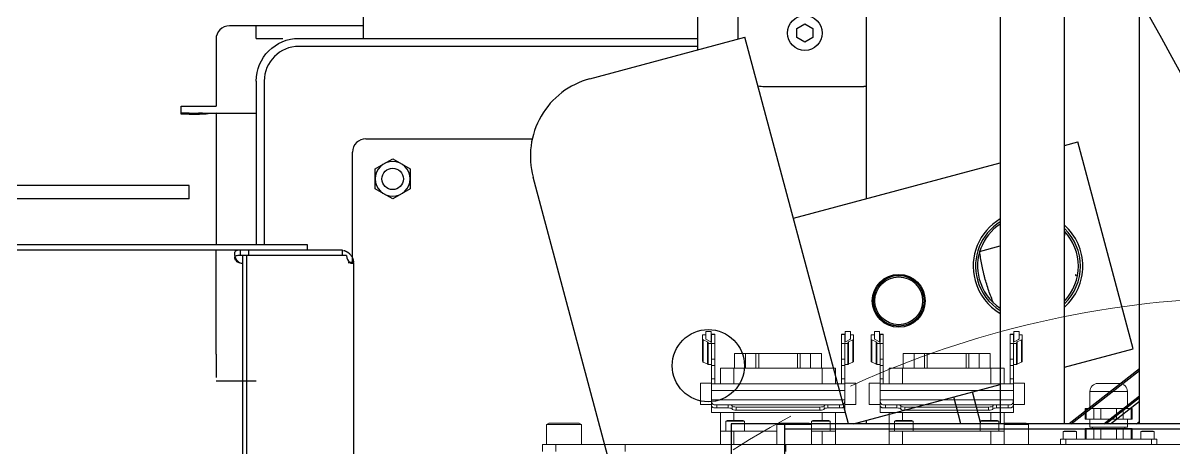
# Model space of a CAD drawing. Header units: millimetres. Extents: x 10462777 to 22643323, y 453826 to 1389191.
# Drawn here: x 11281645.8 to 11282075.8, y 584586.4 to 584745.2 of the extents above; entities that cross this region are included whole.
import ezdxf

# ---------------------------------------------------------------- set-up
doc = ezdxf.new("R2010")
doc.units = ezdxf.units.MM
doc.header["$LTSCALE"] = 200
doc.header["$MEASUREMENT"] = 0
for name, pattern in [('CENTER', [2, 1.25, -0.25, 0.25, -0.25]), ('CENTER2', [1.125, 0.75, -0.125, 0.125, -0.125]), ('PHANTOM', [2.5, 1.25, -0.25, 0.25, -0.25, 0.25, -0.25])]:
    doc.linetypes.add(name, pattern=pattern)
doc.layers.get('0').update_dxf_attribs({"linetype": 'CONTINUOUS'})
for name, color, linetype in [('1', 1, 'CENTER'), ('2', 2, 'CONTINUOUS'), ('205', 4, 'CONTINUOUS'), ('DV1_DEFAULT', 7, 'CONTINUOUS')]:
    doc.layers.add(name, color=color, linetype=linetype)
doc.layers.add('203', color=7, linetype='CONTINUOUS', true_color=0xffffff)
doc.layers.add('LAYOUT', color=8, linetype='CONTINUOUS', lineweight=25)

# ---------------------------------------------------------------- blocks, each defined once
blk = doc.blocks.new('r710ic')
at = {"layer": 'DV1_DEFAULT', "color": 7, "linetype": 'Continuous', "lineweight": 0}
for p, q in [((271728.77, 104055.46), (271728.77, 104409.8)), ((271723.97, 104193.13), (271723.77, 104192.78)), ((271723.77, 104188.47), (271723.77, 104192.78)), ((271723.97, 104193.13), (271723.97, 104188.13)), ((271726.77, 104193.13), (271723.97, 104193.13)), ((271723.97, 104193.13), (271723.97, 104188.13)), ((271726.77, 104192.13), (271726.77, 104194.13)), ((271726.77, 104194.13), (271728.77, 104194.13)), ((271726.77, 104192.13), (271726.77, 104160.13)), ((271728.77, 104192.13), (271726.77, 104192.13)), ((271723.77, 104188.47), (271723.97, 104188.13)), ((271723.97, 104188.13), (271726.77, 104188.13)), ((271715.27, 104184.9), (271715.27, 104184.5)), ((271719.27, 104184.9), (271715.27, 104184.9)), ((271719.27, 104184.5), (271715.27, 104184.5)), ((271715.27, 104184.5), (271715.27, 104181.61)), ((271719.27, 104184.5), (271719.27, 104184.9)), ((271719.27, 104184.5), (271719.27, 104181.61)), ((271722.77, 104184.9), (271722.77, 104184.5)), ((271726.77, 104184.9), (271722.77, 104184.9)), ((271722.77, 104184.5), (271722.77, 104181.61)), ((271726.77, 104184.5), (271722.77, 104184.5)), ((271705.97, 104172.13), (271705.97, 104180.13)), ((271708.97, 104169.13), (271708.97, 104183.13)), ((271715.27, 104183.13), (271708.97, 104183.13)), ((271715.27, 104179.02), (271715.27, 104181.61)), ((271715.27, 104181.61), (271719.27, 104181.61)), ((271722.27, 104183.13), (271719.27, 104183.13)), ((271719.27, 104181.61), (271719.27, 104179.02)), ((271722.27, 104169.13), (271722.27, 104183.13)), ((271722.77, 104182.13), (271722.27, 104182.13)), ((271722.77, 104179.02), (271722.77, 104181.61)), ((271722.77, 104181.61), (271726.77, 104181.61)), ((271715.27, 104179.02), (271715.27, 104173.24)), ((271719.27, 104179.02), (271715.27, 104179.02)), ((271719.27, 104179.02), (271719.27, 104173.24)), ((271722.77, 104179.02), (271722.77, 104173.24)), ((271726.77, 104179.02), (271722.77, 104179.02)), ((271715.27, 104173.24), (271719.27, 104173.24)), ((271715.27, 104170.64), (271715.27, 104173.24)), ((271715.27, 104170.64), (271715.27, 104167.76)), ((271719.27, 104170.64), (271715.27, 104170.64)), ((271719.27, 104173.24), (271719.27, 104170.64)), ((271719.27, 104170.64), (271719.27, 104167.76)), ((271722.77, 104173.24), (271726.77, 104173.24)), ((271722.77, 104170.64), (271722.77, 104173.24)), ((271722.77, 104170.64), (271722.77, 104167.76)), ((271726.77, 104170.64), (271722.77, 104170.64)), ((271708.97, 104169.13), (271715.27, 104169.13)), ((271715.27, 104167.76), (271719.27, 104167.76)), ((271715.27, 104167.76), (271715.27, 104167.35)), ((271715.27, 104167.35), (271719.27, 104167.35)), ((271719.27, 104169.13), (271722.27, 104169.13)), ((271719.27, 104167.76), (271719.27, 104167.35)), ((271722.27, 104170.13), (271722.77, 104170.13)), ((271722.77, 104167.76), (271726.77, 104167.76)), ((271722.77, 104167.76), (271722.77, 104167.35)), ((271722.77, 104167.35), (271726.77, 104167.35)), ((271723.97, 104164.13), (271723.77, 104163.78)), ((271723.77, 104159.47), (271723.77, 104163.78)), ((271723.97, 104164.13), (271723.97, 104159.13)), ((271723.97, 104164.13), (271723.97, 104159.13)), ((271726.77, 104164.13), (271723.97, 104164.13)), ((271723.77, 104159.47), (271723.97, 104159.13)), ((271723.97, 104159.13), (271726.77, 104159.13)), ((271726.77, 104158.13), (271726.77, 104160.13)), ((271726.77, 104160.13), (271728.77, 104160.13)), ((271728.77, 104158.13), (271726.77, 104158.13)), ((271721.27, 104146.13), (271720.77, 104145.26)), ((271720.77, 104137.13), (271720.77, 104145.26)), ((271721.27, 104146.13), (271721.27, 104137.13)), ((271728.77, 104146.13), (271721.27, 104146.13)), ((271686.54, 104142.66), (271686.54, 104140.69)), ((271688.53, 104142.66), (271686.54, 104142.66)), ((271686.54, 104140.69), (271690.42, 104140.69)), ((271687.73, 104140.53), (271687.59, 104140.53)), ((271687.59, 104140.53), (271687.59, 104139.33)), ((271687.73, 104140.53), (271687.73, 104139.33)), ((271687.73, 104140.53), (271690.63, 104140.53)), ((271689.4, 104143.86), (271687.77, 104143.86)), ((271687.77, 104143.86), (271687.77, 104142.66)), ((271689.32, 104142.66), (271688.53, 104142.66)), ((271697.69, 104143.86), (271689.4, 104143.86)), ((271690.37, 104140.78), (271689.58, 104142.41)), ((271697.95, 104143.61), (271689.67, 104143.61)), ((271689.67, 104143.61), (271690.45, 104141.98)), ((271698.74, 104141.98), (271690.45, 104141.98)), ((271690.72, 104141.73), (271690.97, 104141.73)), ((271690.97, 104141.73), (271690.97, 104140.53)), ((271690.97, 104141.73), (271698.83, 104141.73)), ((271690.97, 104141.73), (271690.97, 104139.33)), ((271690.97, 104141.73), (271690.97, 104141.73)), ((271696.9, 104140.53), (271690.97, 104140.53)), ((271699.27, 104140.53), (271696.9, 104140.53)), ((271696.9, 104140.53), (271696.9, 104139.33)), ((271698.69, 104142.09), (271697.95, 104143.61)), ((271698.83, 104140.53), (271698.83, 104141.75)), ((271704.18, 104140.53), (271699.27, 104140.53)), ((271699.27, 104140.53), (271699.27, 104139.33)), ((271704.18, 104140.53), (271704.18, 104139.33)), ((271704.18, 104140.53), (271706.1, 104140.53)), ((271705.81, 104144.63), (271713.81, 104144.63)), ((271705.81, 104144.63), (271705.81, 104140.53)), ((271706.1, 104140.53), (271706.1, 104090.73)), ((271706.1, 104140.53), (271708.64, 104140.53)), ((271708.64, 104090.73), (271708.64, 104140.53)), ((271708.64, 104140.53), (271711.79, 104140.53)), ((271711.79, 104140.53), (271713.94, 104140.53)), ((271712.04, 104090.73), (271712.04, 104140.53)), ((271713.81, 104140.53), (271713.81, 104144.63)), ((271713.94, 104140.53), (271716.8, 104140.53)), ((271716.87, 104140.53), (271716.8, 104140.53)), ((271716.8, 104090.73), (271716.8, 104140.53)), ((271716.87, 104139.33), (271716.87, 104140.53)), ((271687.73, 104139.33), (271687.59, 104139.33)), ((271687.73, 104139.33), (271690.97, 104139.33)), ((271690.97, 104139.33), (271696.9, 104139.33)), ((271696.9, 104139.33), (271699.27, 104139.33)), ((271699.27, 104139.33), (271704.18, 104139.33)), ((271700.27, 104137.13), (271706.1, 104137.13)), ((271700.27, 104132.13), (271700.27, 104137.13)), ((271704.18, 104139.33), (271706.1, 104139.33)), ((271713.98, 104092.63), (271713.98, 104138.62)), ((271713.98, 104138.53), (271713.98, 104134.23)), ((271713.98, 104138.53), (271715.13, 104138.53)), ((271715.13, 104138.53), (271715.13, 104134.23)), ((271716.87, 104139.33), (271716.8, 104139.33)), ((271716.8, 104137.13), (271723.77, 104137.13)), ((271723.77, 104137.13), (271728.77, 104137.13)), ((271723.77, 104137.13), (271723.77, 104132.13)), ((271694.77, 104131.9), (271694.77, 104127.77)), ((271694.77, 104131.9), (271700.27, 104131.9)), ((271700.27, 104132.13), (271706.1, 104132.13)), ((271700.27, 104099.13), (271700.27, 104132.13)), ((271713.98, 104134.23), (271715.13, 104134.23)), ((271714.35, 104132.81), (271714.37, 104132.81)), ((271714.37, 104132.81), (271715.52, 104132.81)), ((271716.8, 104132.13), (271719.77, 104132.13)), ((271720.07, 104135.13), (271719.77, 104134.61)), ((271719.77, 104128.65), (271719.77, 104134.61)), ((271720.07, 104135.13), (271720.07, 104128.13)), ((271723.77, 104135.13), (271720.07, 104135.13)), ((271723.77, 104132.13), (271728.77, 104132.13)), ((271723.77, 104132.13), (271723.77, 104099.13)), ((271694.77, 104127.77), (271694.77, 104123.89)), ((271694.77, 104127.77), (271700.27, 104127.77)), ((271714.77, 104131.25), (271715.93, 104131.25)), ((271714.77, 104100.01), (271714.77, 104131.25)), ((271715.93, 104100.01), (271715.93, 104131.25)), ((271719.77, 104128.65), (271720.07, 104128.13)), ((271720.07, 104128.13), (271723.77, 104128.13)), ((271694.77, 104123.89), (271700.27, 104123.89)), ((271694.77, 104123.89), (271694.77, 104122.89)), ((271694.77, 104122.89), (271694.77, 104108.37)), ((271694.77, 104122.89), (271700.27, 104122.89)), ((271694.77, 104108.37), (271700.27, 104108.37)), ((271694.77, 104108.37), (271694.77, 104107.37)), ((271694.77, 104107.37), (271694.77, 104103.49)), ((271694.77, 104107.37), (271700.27, 104107.37)), ((271694.77, 104103.49), (271700.27, 104103.49)), ((271694.77, 104103.49), (271694.77, 104099.36)), ((271720.07, 104103.13), (271719.77, 104102.61)), ((271719.77, 104096.65), (271719.77, 104102.61)), ((271720.07, 104103.13), (271720.07, 104096.13)), ((271723.77, 104103.13), (271720.07, 104103.13)), ((271694.77, 104099.36), (271700.27, 104099.36)), ((271700.27, 104099.13), (271706.1, 104099.13)), ((271700.27, 104094.13), (271700.27, 104099.13)), ((271714.35, 104098.45), (271714.37, 104098.45)), ((271714.37, 104098.45), (271715.52, 104098.45)), ((271714.77, 104100.01), (271715.93, 104100.01)), ((271716.8, 104099.13), (271719.77, 104099.13)), ((271723.77, 104099.13), (271728.77, 104099.13)), ((271723.77, 104099.13), (271723.77, 104094.13)), ((271700.27, 104094.13), (271706.1, 104094.13)), ((271713.98, 104092.73), (271713.98, 104097.02)), ((271713.98, 104097.02), (271715.13, 104097.02)), ((271715.13, 104092.73), (271715.13, 104097.02)), ((271716.8, 104094.13), (271723.77, 104094.13)), ((271719.77, 104096.65), (271720.07, 104096.13)), ((271720.07, 104096.13), (271723.77, 104096.13)), ((271723.77, 104094.13), (271728.77, 104094.13)), ((271686.54, 104090.57), (271686.54, 104088.59)), ((271686.54, 104090.57), (271690.42, 104090.57)), ((271687.59, 104091.93), (271687.59, 104090.73)), ((271687.73, 104091.93), (271687.59, 104091.93)), ((271687.73, 104090.73), (271687.59, 104090.73)), ((271687.73, 104090.73), (271687.73, 104091.93)), ((271687.73, 104091.93), (271690.97, 104091.93)), ((271687.73, 104090.73), (271690.63, 104090.73)), ((271690.37, 104090.47), (271689.58, 104088.85)), ((271689.67, 104087.65), (271690.45, 104089.27)), ((271698.74, 104089.27), (271690.45, 104089.27)), ((271690.72, 104089.53), (271690.97, 104089.53)), ((271690.97, 104089.53), (271690.97, 104091.93)), ((271690.97, 104091.93), (271696.9, 104091.93)), ((271690.97, 104089.53), (271690.97, 104090.73)), ((271696.9, 104090.73), (271690.97, 104090.73)), ((271690.97, 104089.53), (271690.97, 104089.53)), ((271690.97, 104089.53), (271698.83, 104089.53)), ((271696.9, 104090.73), (271696.9, 104091.93)), ((271696.9, 104091.93), (271699.27, 104091.93)), ((271699.27, 104090.73), (271696.9, 104090.73)), ((271698.69, 104089.17), (271697.95, 104087.65)), ((271698.83, 104089.51), (271698.83, 104090.73)), ((271699.27, 104090.73), (271699.27, 104091.93)), ((271699.27, 104091.93), (271704.18, 104091.93)), ((271704.18, 104090.73), (271699.27, 104090.73)), ((271704.18, 104090.73), (271704.18, 104091.93)), ((271704.18, 104091.93), (271706.1, 104091.93)), ((271704.18, 104090.73), (271706.1, 104090.73)), ((271705.81, 104090.73), (271705.81, 104086.63)), ((271706.1, 104090.73), (271708.64, 104090.73)), ((271708.64, 104090.73), (271711.79, 104090.73)), ((271711.79, 104090.73), (271713.94, 104090.73)), ((271713.81, 104086.63), (271713.81, 104090.73)), ((271713.94, 104090.73), (271716.8, 104090.73)), ((271713.98, 104092.73), (271715.13, 104092.73)), ((271716.87, 104091.93), (271716.8, 104091.93)), ((271716.87, 104090.73), (271716.8, 104090.73)), ((271716.87, 104090.73), (271716.87, 104091.93)), ((271688.53, 104088.59), (271686.54, 104088.59)), ((271687.77, 104087.39), (271687.77, 104088.59)), ((271689.4, 104087.39), (271687.77, 104087.39)), ((271689.32, 104088.59), (271688.53, 104088.59)), ((271697.69, 104087.39), (271689.4, 104087.39)), ((271697.95, 104087.65), (271689.67, 104087.65)), ((271705.81, 104086.63), (271713.81, 104086.63)), ((271687.77, 104080.86), (271687.77, 104079.66)), ((271689.4, 104080.86), (271687.77, 104080.86)), ((271697.69, 104080.86), (271689.4, 104080.86)), ((271689.67, 104080.61), (271690.45, 104078.98)), ((271697.95, 104080.61), (271689.67, 104080.61)), ((271698.69, 104079.09), (271697.95, 104080.61)), ((271713.81, 104081.63), (271705.81, 104081.63)), ((271705.81, 104081.63), (271705.81, 104077.53)), ((271713.81, 104077.53), (271713.81, 104081.63)), ((271688.53, 104079.66), (271686.54, 104079.66)), ((271686.54, 104079.66), (271686.54, 104077.69)), ((271686.54, 104077.69), (271690.42, 104077.69)), ((271687.59, 104077.53), (271687.59, 104076.33)), ((271687.73, 104077.53), (271687.59, 104077.53)), ((271687.73, 104076.33), (271687.59, 104076.33)), ((271687.73, 104077.53), (271687.73, 104076.33)), ((271687.73, 104077.53), (271690.63, 104077.53)), ((271687.73, 104076.33), (271690.97, 104076.33)), ((271689.32, 104079.66), (271688.53, 104079.66)), ((271690.37, 104077.78), (271689.58, 104079.41)), ((271698.74, 104078.98), (271690.45, 104078.98)), ((271690.72, 104078.73), (271690.97, 104078.73)), ((271690.97, 104078.73), (271690.97, 104077.53)), ((271690.97, 104078.73), (271698.83, 104078.73)), ((271690.97, 104078.73), (271690.97, 104076.33)), ((271690.97, 104078.73), (271690.97, 104078.73)), ((271696.9, 104077.53), (271690.97, 104077.53)), ((271690.97, 104076.33), (271696.9, 104076.33)), ((271699.27, 104077.53), (271696.9, 104077.53)), ((271696.9, 104077.53), (271696.9, 104076.33)), ((271696.9, 104076.33), (271699.27, 104076.33)), ((271698.83, 104077.53), (271698.83, 104078.75)), ((271704.18, 104077.53), (271699.27, 104077.53)), ((271699.27, 104077.53), (271699.27, 104076.33)), ((271699.27, 104076.33), (271704.18, 104076.33)), ((271704.18, 104077.53), (271706.1, 104077.53)), ((271704.18, 104077.53), (271704.18, 104076.33)), ((271704.18, 104076.33), (271706.1, 104076.33)), ((271706.1, 104077.53), (271708.64, 104077.53)), ((271706.1, 104077.53), (271706.1, 104027.73)), ((271708.64, 104077.53), (271708.64, 104027.73)), ((271708.64, 104077.53), (271711.79, 104077.53)), ((271711.79, 104077.53), (271713.94, 104077.53)), ((271712.04, 104077.53), (271712.04, 104027.73)), ((271713.94, 104077.53), (271716.8, 104077.53)), ((271716.8, 104077.53), (271716.8, 104027.73)), ((271716.87, 104077.53), (271716.8, 104077.53)), ((271716.87, 104076.33), (271716.8, 104076.33)), ((271716.87, 104076.33), (271716.87, 104077.53)), ((271700.27, 104074.13), (271706.1, 104074.13)), ((271700.27, 104069.13), (271700.27, 104074.13)), ((271713.98, 104075.62), (271713.98, 104029.63)), ((271713.98, 104075.53), (271713.98, 104071.23)), ((271713.98, 104075.53), (271715.13, 104075.53)), ((271715.13, 104075.53), (271715.13, 104071.23)), ((271716.8, 104074.13), (271723.77, 104074.13)), ((271720.07, 104072.13), (271719.77, 104071.61)), ((271720.07, 104072.13), (271720.07, 104065.13)), ((271723.77, 104072.13), (271720.07, 104072.13)), ((271723.77, 104074.13), (271728.77, 104074.13)), ((271723.77, 104074.13), (271723.77, 104069.13)), ((271694.77, 104068.9), (271700.27, 104068.9)), ((271694.77, 104064.77), (271694.77, 104068.9)), ((271700.27, 104069.13), (271706.1, 104069.13)), ((271700.27, 104036.13), (271700.27, 104069.13)), ((271713.98, 104071.23), (271715.13, 104071.23)), ((271714.35, 104069.81), (271714.37, 104069.81)), ((271714.37, 104069.81), (271715.52, 104069.81)), ((271714.77, 104068.25), (271714.77, 104037.01)), ((271714.77, 104068.25), (271715.93, 104068.25)), ((271715.93, 104068.25), (271715.93, 104037.01)), ((271716.8, 104069.13), (271719.77, 104069.13)), ((271719.77, 104065.65), (271719.77, 104071.61)), ((271723.77, 104069.13), (271728.77, 104069.13)), ((271723.77, 104069.13), (271723.77, 104065.13)), ((271694.77, 104064.77), (271700.27, 104064.77)), ((271694.77, 104060.89), (271694.77, 104064.77)), ((271719.77, 104065.65), (271720.07, 104065.13)), ((271720.07, 104065.13), (271721.27, 104065.13)), ((271721.27, 104065.13), (271720.77, 104064.26)), ((271720.77, 104052.99), (271720.77, 104064.26)), ((271721.27, 104065.13), (271721.27, 104052.13)), ((271728.77, 104065.13), (271721.27, 104065.13)), ((271694.77, 104060.89), (271700.27, 104060.89)), ((271694.77, 104059.89), (271694.77, 104060.89)), ((271694.77, 104059.89), (271700.27, 104059.89)), ((271694.77, 104045.37), (271694.77, 104059.89)), ((271728.77, 104055.46), (271731.37, 104055.46)), ((271728.77, 103995.46), (271728.77, 104055.46)), ((271720.77, 104052.99), (271721.27, 104052.13)), ((271721.27, 104052.13), (271728.77, 104052.13)), ((271723.77, 104052.13), (271723.77, 104036.13)), ((271694.77, 104045.37), (271700.27, 104045.37)), ((271694.77, 104044.37), (271694.77, 104045.37)), ((271694.77, 104044.37), (271700.27, 104044.37)), ((271694.77, 104040.49), (271694.77, 104044.37)), ((271694.77, 104040.49), (271700.27, 104040.49)), ((271694.77, 104036.36), (271694.77, 104040.49)), ((271720.07, 104040.13), (271719.77, 104039.61)), ((271719.77, 104033.65), (271719.77, 104039.61)), ((271720.07, 104040.13), (271720.07, 104033.13)), ((271723.77, 104040.13), (271720.07, 104040.13)), ((271694.77, 104036.36), (271700.27, 104036.36)), ((271700.27, 104031.13), (271700.27, 104036.13)), ((271700.27, 104036.13), (271706.1, 104036.13)), ((271713.98, 104034.02), (271715.13, 104034.02)), ((271713.98, 104029.73), (271713.98, 104034.02)), ((271714.35, 104035.45), (271714.37, 104035.45)), ((271714.37, 104035.45), (271715.52, 104035.45)), ((271714.77, 104037.01), (271715.93, 104037.01)), ((271715.13, 104029.73), (271715.13, 104034.02)), ((271716.8, 104036.13), (271719.77, 104036.13)), ((271719.77, 104033.65), (271720.07, 104033.13)), ((271720.07, 104033.13), (271723.77, 104033.13)), ((271723.77, 104036.13), (271728.77, 104036.13)), ((271723.77, 104036.13), (271723.77, 104031.13)), ((271687.73, 104028.93), (271687.59, 104028.93)), ((271687.59, 104028.93), (271687.59, 104027.73)), ((271687.73, 104027.73), (271687.73, 104028.93)), ((271687.73, 104028.93), (271690.97, 104028.93)), ((271690.97, 104026.53), (271690.97, 104028.93)), ((271690.97, 104028.93), (271696.9, 104028.93)), ((271696.9, 104027.73), (271696.9, 104028.93)), ((271696.9, 104028.93), (271699.27, 104028.93)), ((271699.27, 104027.73), (271699.27, 104028.93)), ((271699.27, 104028.93), (271704.18, 104028.93)), ((271700.27, 104031.13), (271706.1, 104031.13)), ((271704.18, 104027.73), (271704.18, 104028.93)), ((271704.18, 104028.93), (271706.1, 104028.93)), ((271713.98, 104029.73), (271715.13, 104029.73)), ((271716.8, 104031.13), (271723.77, 104031.13)), ((271716.87, 104028.93), (271716.8, 104028.93)), ((271716.87, 104027.73), (271716.87, 104028.93)), ((271723.77, 104031.13), (271728.77, 104031.13)), ((271686.54, 104027.57), (271690.42, 104027.57)), ((271686.54, 104027.57), (271686.54, 104025.59)), ((271688.53, 104025.59), (271686.54, 104025.59)), ((271687.73, 104027.73), (271687.59, 104027.73)), ((271687.73, 104027.73), (271690.63, 104027.73)), ((271687.77, 104024.39), (271687.77, 104025.59)), ((271689.4, 104024.39), (271687.77, 104024.39)), ((271689.32, 104025.59), (271688.53, 104025.59)), ((271697.69, 104024.39), (271689.4, 104024.39)), ((271690.37, 104027.47), (271689.58, 104025.85)), ((271689.67, 104024.65), (271690.45, 104026.27)), ((271697.95, 104024.65), (271689.67, 104024.65)), ((271698.74, 104026.27), (271690.45, 104026.27)), ((271690.72, 104026.53), (271690.97, 104026.53)), ((271696.9, 104027.73), (271690.97, 104027.73)), ((271690.97, 104026.53), (271690.97, 104027.73)), ((271690.97, 104026.53), (271690.97, 104026.53)), ((271690.97, 104026.53), (271698.83, 104026.53)), ((271699.27, 104027.73), (271696.9, 104027.73)), ((271698.69, 104026.17), (271697.95, 104024.65)), ((271698.83, 104026.51), (271698.83, 104027.73)), ((271704.18, 104027.73), (271699.27, 104027.73)), ((271704.18, 104027.73), (271706.1, 104027.73)), ((271705.81, 104027.73), (271705.81, 104023.63)), ((271706.1, 104027.73), (271708.64, 104027.73)), ((271708.64, 104027.73), (271711.79, 104027.73)), ((271711.79, 104027.73), (271713.94, 104027.73)), ((271713.81, 104023.63), (271713.81, 104027.73)), ((271713.94, 104027.73), (271716.8, 104027.73)), ((271716.87, 104027.73), (271716.8, 104027.73)), ((271713.81, 104023.63), (271705.81, 104023.63)), ((271728.77, 103995.46), (271731.37, 103995.46)), ((271728.77, 103969.63), (271728.77, 103995.46)), ((271721.27, 103979.13), (271720.77, 103978.26)), ((271720.77, 103966.99), (271720.77, 103978.26)), ((271721.27, 103979.13), (271721.27, 103966.13)), ((271728.77, 103979.13), (271721.27, 103979.13)), ((271728.77, 103964.63), (271728.77, 103969.63)), ((271728.77, 103969.63), (271731.37, 103969.63)), ((271720.77, 103966.99), (271721.27, 103966.13)), ((271721.27, 103966.13), (271728.77, 103966.13)), ((271731.37, 103964.63), (271728.77, 103964.63))]:
    blk.add_line(p, q, dxfattribs=at)
at = {"layer": 'DV1_DEFAULT', "color": 3, "linetype": 'CENTER2', "lineweight": 0}
blk.add_circle((272041.37, 104232.63), 367.64, dxfattribs=at)
at = {"layer": 'DV1_DEFAULT', "color": 7, "linetype": 'Continuous', "lineweight": 0}
for centre, start, end in [((271708.97, 104180.13), 90, 180), ((271708.97, 104172.13), 180, 270)]:
    blk.add_arc(centre, 3, start, end, dxfattribs=at)
for centre, major_axis, ratio, start_param, end_param in [((271689.32, 104140.66), (0, -2), 0.270613, 2.632285, 3.141593), ((271689.4, 104141.86), (0, 2), 0.270613, 5.773878, 6.283185), ((271690.63, 104142.53), (0, -2), 0.270613, 5.773878, 6.283185), ((271690.72, 104143.73), (0, 2), 0.270613, 2.632285, 3.141593), ((271697.69, 104141.86), (0, -2), 0.270613, 2.632285, 3.141593), ((271694.83, 104141.5), (4, 0), 0.55845, 0.216258, 0.264283), ((271711.79, 104138.53), (7.73, 0), 0.25882, 1.537834, 1.570796), ((271713.46, 104138.53), (0, 2), 0.258817, 4.712389, 4.759625), ((271714.35, 104134.23), (0, 1.43), 0.258817, 1.570796, 3.141593), ((271714.37, 104131.25), (0, 1.56), 0.258817, 4.712389, 6.283185), ((271715.5, 104134.23), (0, 1.43), 0.25882, 1.570796, 3.141593), ((271715.52, 104131.25), (0, 1.56), 0.25882, 4.712389, 6.283185), ((271714.35, 104097.02), (0, -1.43), 0.258817, 3.141593, 4.712389), ((271714.37, 104100.01), (0, -1.56), 0.258817, 0, 1.570796), ((271715.5, 104097.02), (0, -1.43), 0.25882, 3.141593, 4.712389), ((271715.52, 104100.01), (0, -1.56), 0.25882, 0, 1.570796), ((271690.63, 104088.73), (0, 2), 0.270613, 0, 0.509307), ((271690.72, 104087.53), (0, -2), 0.270613, 3.141593, 3.6509), ((271694.83, 104089.75), (4, 0), 0.55845, 6.018902, 6.066927), ((271711.79, 104092.73), (7.73, 0), 0.25882, 4.712389, 4.745351), ((271713.46, 104092.73), (0, -2), 0.258817, 1.52356, 1.570796), ((271689.32, 104090.59), (0, 2), 0.270613, 3.141593, 3.6509), ((271689.4, 104089.39), (0, -2), 0.270613, 0, 0.509307), ((271697.69, 104089.39), (0, 2), 0.270613, 3.141593, 3.6509), ((271689.4, 104078.86), (0, 2), 0.270613, 5.773878, 6.283185), ((271697.69, 104078.86), (0, -2), 0.270613, 2.632285, 3.141593), ((271689.32, 104077.66), (0, -2), 0.270613, 2.632285, 3.141593), ((271690.63, 104079.53), (0, -2), 0.270613, 5.773878, 6.283185), ((271690.72, 104080.73), (0, 2), 0.270613, 2.632285, 3.141593), ((271694.83, 104078.5), (4, 0), 0.55845, 0.216258, 0.264283), ((271711.79, 104075.53), (7.73, 0), 0.25882, 1.537834, 1.570796), ((271713.46, 104075.53), (0, 2), 0.258817, 4.712389, 4.759625), ((271714.35, 104071.23), (0, 1.43), 0.258817, 1.570796, 3.141593), ((271714.37, 104068.25), (0, 1.56), 0.258817, 4.712389, 6.283185), ((271715.5, 104071.23), (0, 1.43), 0.25882, 1.570796, 3.141593), ((271715.52, 104068.25), (0, 1.56), 0.25882, 4.712389, 6.283185), ((271714.35, 104034.02), (0, -1.43), 0.258817, 3.141593, 4.712389), ((271714.37, 104037.01), (0, -1.56), 0.258817, 0, 1.570796), ((271715.5, 104034.02), (0, -1.43), 0.25882, 3.141593, 4.712389), ((271715.52, 104037.01), (0, -1.56), 0.25882, 0, 1.570796), ((271713.46, 104029.73), (0, -2), 0.258817, 1.52356, 1.570796), ((271689.32, 104027.59), (0, 2), 0.270613, 3.141593, 3.6509), ((271689.4, 104026.39), (0, -2), 0.270613, 0, 0.509307), ((271690.63, 104025.73), (0, 2), 0.270613, 0, 0.509307), ((271690.72, 104024.53), (0, -2), 0.270613, 3.141593, 3.6509), ((271697.69, 104026.39), (0, 2), 0.270613, 3.141593, 3.6509), ((271694.83, 104026.75), (4, 0), 0.55845, 6.018902, 6.066927), ((271711.79, 104029.73), (7.73, 0), 0.25882, 4.712389, 4.745351)]:
    blk.add_ellipse(centre, major_axis=major_axis, ratio=ratio, start_param=start_param, end_param=end_param, dxfattribs=at)
for points, knots in [([(271698.83, 104141.73), (271698.83, 104141.73), (271698.83, 104141.75), (271698.8, 104141.84), (271698.77, 104141.9), (271698.74, 104141.98)], [0, 0, 0, 0, 0.5, 0.5, 1, 1, 1, 1]), ([(271712.04, 104140.53), (271712.2, 104140.53), (271712.35, 104140.52), (271712.64, 104140.51), (271712.79, 104140.49), (271713.06, 104140.44), (271713.18, 104140.41), (271713.41, 104140.3), (271713.5, 104140.24), (271713.75, 104139.99), (271713.84, 104139.76), (271713.93, 104139.36), (271713.94, 104139.22), (271713.97, 104138.93), (271713.97, 104138.78), (271713.98, 104138.62)], [0, 0, 0, 0, 0.125, 0.125, 0.25, 0.25, 0.375, 0.375, 0.5, 0.5, 0.75, 0.75, 0.875, 0.875, 1, 1, 1, 1]), ([(271715.13, 104138.53), (271715.13, 104138.67), (271715.13, 104138.8), (271715.11, 104139.07), (271715.1, 104139.2), (271715.07, 104139.46), (271715.05, 104139.57), (271714.99, 104139.8), (271714.95, 104139.9), (271714.86, 104140.09), (271714.81, 104140.17), (271714.68, 104140.31), (271714.61, 104140.36), (271714.44, 104140.45), (271714.35, 104140.48), (271714.15, 104140.52), (271714.05, 104140.53), (271713.94, 104140.53)], [0, 0, 0, 0, 0.125, 0.125, 0.25, 0.25, 0.375, 0.375, 0.5, 0.5, 0.625, 0.625, 0.75, 0.75, 0.875, 0.875, 1, 1, 1, 1]), ([(271698.83, 104089.53), (271698.83, 104089.53), (271698.83, 104089.51), (271698.8, 104089.42), (271698.77, 104089.36), (271698.74, 104089.27)], [0, 0, 0, 0, 0.5, 0.5, 1, 1, 1, 1]), ([(271712.04, 104090.73), (271712.2, 104090.73), (271712.35, 104090.73), (271712.64, 104090.75), (271712.79, 104090.76), (271713.06, 104090.81), (271713.18, 104090.85), (271713.41, 104090.95), (271713.5, 104091.02), (271713.75, 104091.27), (271713.84, 104091.5), (271713.93, 104091.9), (271713.94, 104092.04), (271713.97, 104092.33), (271713.97, 104092.48), (271713.98, 104092.63)], [0, 0, 0, 0, 0.125, 0.125, 0.25, 0.25, 0.375, 0.375, 0.5, 0.5, 0.75, 0.75, 0.875, 0.875, 1, 1, 1, 1]), ([(271715.13, 104092.73), (271715.13, 104092.59), (271715.13, 104092.45), (271715.11, 104092.19), (271715.1, 104092.05), (271715.07, 104091.8), (271715.05, 104091.68), (271714.99, 104091.46), (271714.95, 104091.36), (271714.86, 104091.17), (271714.81, 104091.09), (271714.68, 104090.95), (271714.61, 104090.9), (271714.44, 104090.81), (271714.35, 104090.78), (271714.15, 104090.74), (271714.05, 104090.73), (271713.94, 104090.73)], [0, 0, 0, 0, 0.125, 0.125, 0.25, 0.25, 0.375, 0.375, 0.5, 0.5, 0.625, 0.625, 0.75, 0.75, 0.875, 0.875, 1, 1, 1, 1]), ([(271698.83, 104078.73), (271698.83, 104078.73), (271698.83, 104078.75), (271698.8, 104078.84), (271698.77, 104078.9), (271698.74, 104078.98)], [0, 0, 0, 0, 0.5, 0.5, 1, 1, 1, 1]), ([(271712.04, 104077.53), (271712.2, 104077.53), (271712.35, 104077.52), (271712.64, 104077.51), (271712.79, 104077.49), (271713.06, 104077.44), (271713.18, 104077.41), (271713.41, 104077.3), (271713.5, 104077.24), (271713.75, 104076.99), (271713.84, 104076.76), (271713.93, 104076.36), (271713.94, 104076.22), (271713.97, 104075.93), (271713.97, 104075.78), (271713.98, 104075.62)], [0, 0, 0, 0, 0.125, 0.125, 0.25, 0.25, 0.375, 0.375, 0.5, 0.5, 0.75, 0.75, 0.875, 0.875, 1, 1, 1, 1]), ([(271715.13, 104075.53), (271715.13, 104075.67), (271715.13, 104075.8), (271715.11, 104076.07), (271715.1, 104076.2), (271715.07, 104076.46), (271715.05, 104076.57), (271714.99, 104076.8), (271714.95, 104076.9), (271714.86, 104077.09), (271714.81, 104077.17), (271714.68, 104077.31), (271714.61, 104077.36), (271714.44, 104077.45), (271714.35, 104077.48), (271714.15, 104077.52), (271714.05, 104077.53), (271713.94, 104077.53)], [0, 0, 0, 0, 0.125, 0.125, 0.25, 0.25, 0.375, 0.375, 0.5, 0.5, 0.625, 0.625, 0.75, 0.75, 0.875, 0.875, 1, 1, 1, 1]), ([(271712.04, 104027.73), (271712.2, 104027.73), (271712.35, 104027.73), (271712.64, 104027.75), (271712.79, 104027.76), (271713.06, 104027.81), (271713.18, 104027.85), (271713.41, 104027.95), (271713.5, 104028.02), (271713.75, 104028.27), (271713.84, 104028.5), (271713.93, 104028.9), (271713.94, 104029.04), (271713.97, 104029.33), (271713.97, 104029.48), (271713.98, 104029.63)], [0, 0, 0, 0, 0.125, 0.125, 0.25, 0.25, 0.375, 0.375, 0.5, 0.5, 0.75, 0.75, 0.875, 0.875, 1, 1, 1, 1]), ([(271715.13, 104029.73), (271715.13, 104029.59), (271715.13, 104029.45), (271715.11, 104029.19), (271715.1, 104029.05), (271715.07, 104028.8), (271715.05, 104028.68), (271714.99, 104028.46), (271714.95, 104028.36), (271714.86, 104028.17), (271714.81, 104028.09), (271714.68, 104027.95), (271714.61, 104027.9), (271714.44, 104027.81), (271714.35, 104027.78), (271714.15, 104027.74), (271714.05, 104027.73), (271713.94, 104027.73)], [0, 0, 0, 0, 0.125, 0.125, 0.25, 0.25, 0.375, 0.375, 0.5, 0.5, 0.625, 0.625, 0.75, 0.75, 0.875, 0.875, 1, 1, 1, 1]), ([(271698.83, 104026.53), (271698.83, 104026.53), (271698.83, 104026.51), (271698.8, 104026.42), (271698.77, 104026.36), (271698.74, 104026.27)], [0, 0, 0, 0, 0.5, 0.5, 1, 1, 1, 1])]:
    blk.add_open_spline(points, degree=3, knots=knots, dxfattribs=at)
at = {"layer": 'LAYOUT', "color": 3}
blk.add_circle((272041.37, 104232.63), 2050.12, dxfattribs=at)
blk = doc.blocks.new('A$C7DA30AB0')
at = {"layer": 'LAYOUT', "color": 6, "linetype": 'PHANTOM'}
blk.add_circle((3030.45, 3025.99, 0), 2693.02, dxfattribs=at)

msp = doc.modelspace()

# ---------------------------------------------------------------- linework, layer by layer
at = {"layer": '1', "color": 252, "linetype": 'Continuous'}
for p, q in [((11281707.8666, 584684.44174, 0), (11281257.86021, 584684.44174, 0)), ((11281707.8666, 584679.44167, 0), (11281707.8666, 584684.44174, 0)), ((11281707.8666, 584679.44167, 0), (11281257.86021, 584679.44167, 0))]:
    msp.add_line(p, q, dxfattribs=at)
at = {"layer": '2', "color": 252, "linetype": 'Continuous'}
for p, q in [((11281772.86753, 585439.32996, 0), (11281772.86753, 584739.45127, 0)), ((11281897.8693, 584735.15912, 0), (11281897.8693, 585406.8193, 0)), ((11281912.86951, 584751.44269, 0), (11281912.86951, 584739.17127, 0)), ((11281732.86696, 584739.44252, 0), (11281732.86696, 584744.10806, 0)), ((11281732.86696, 584739.44252, 0), (11281742.8671, 584739.44252, 0)), ((11281748.86718, 584739.44252, 0), (11281897.87674, 584739.44252, 0)), ((11281897.87674, 584736.44248, 0), (11281748.86718, 584736.44248, 0)), ((11281732.86696, 584723.4423, 0), (11281732.86696, 584662.41618, 0)), ((11281735.867, 584723.4423, 0), (11281735.867, 584662.41521, 0)), ((11281922.86966, 584721.44227, 0), (11281959.87018, 584721.44227, 0)), ((11281960.87025, 584721.44227, 0), (11281959.87018, 584721.44227, 0)), ((11281717.86674, 584711.44212, 0), (11281732.86696, 584711.44212, 0)), ((11281717.86674, 584711.44212, 0), (11281717.86674, 584701.44198, 0)), ((11281717.86674, 584701.44198, 0), (11281717.86674, 584662.41643, 0)), ((11281773.86754, 584701.94199, 0), (11281836.04461, 584701.94199, 0)), ((11281768.86747, 584655.84759, 0), (11281768.86747, 584696.94192, 0)), ((11281427.17632, 584662.41687, 0), (11281718.55305, 584662.41687, 0)), ((11281718.55305, 584662.41687, 0), (11281724.20998, 584662.41687, 0)), ((11281724.20998, 584662.41687, 0), (11281749.52405, 584662.41687, 0)), ((11281749.52405, 584662.41687, 0), (11281751.86723, 584662.41687, 0)), ((11281751.86723, 584662.41687, 0), (11281751.86723, 584660.41684, 0)), ((11281259.73479, 584660.41684, 0), (11281727.00843, 584660.41684, 0)), ((11281717.86674, 584621.44085, 0), (11281717.86674, 584660.4664, 0)), ((11281727.00843, 584658.41681, 0), (11281727.00843, 584660.41684, 0)), ((11281727.00843, 584660.41684, 0), (11281729.98824, 584660.41684, 0)), ((11281727.00843, 584658.41681, 0), (11281729.98824, 584658.41681, 0)), ((11281729.19621, 584658.29137, 0), (11281727.78198, 584658.29137, 0)), ((11281727.78198, 584658.29137, 0), (11281727.78198, 584655.29043, 0)), ((11281766.6734, 584658.29137, 0), (11281729.19621, 584658.29137, 0)), ((11281729.19621, 584658.29137, 0), (11281729.19621, 584502.04081, 0)), ((11281729.98824, 584660.41684, 0), (11281729.98824, 584658.41681, 0)), ((11281729.98824, 584660.41684, 0), (11281764.99609, 584660.41684, 0)), ((11281729.98824, 584658.41681, 0), (11281764.99609, 584658.41681, 0)), ((11281732.86696, 584658.41487, 0), (11281732.86696, 584658.29112, 0)), ((11281735.867, 584658.41268, 0), (11281735.867, 584658.28799, 0)), ((11281764.99609, 584660.41684, 0), (11281764.99609, 584658.41681, 0)), ((11281727.86689, 584502.04113, 0), (11281727.86689, 584655.29133, 0)), ((11281769.24292, 584655.41677, 0), (11281769.18052, 584655.41677, 0)), ((11281769.24292, 584655.41677, 0), (11281769.24292, 584444.53833, 0)), ((11281717.86674, 584621.44085, 0), (11281717.86674, 584612.78055, 0)), ((11281717.86674, 584611.4407, 0), (11281732.86696, 584611.4407, 0))]:
    msp.add_line(p, q, dxfattribs=at)
at = {"layer": '2', "color": 60, "linetype": 'Continuous'}
for p, q in [((11281960.8702, 584679.56433, 0), (11281960.8702, 585171.44866, 0)), ((11281934.86983, 584743.17463, 0), (11281937.86987, 584744.9067, 0)), ((11281934.86983, 584739.71048, 0), (11281934.86983, 584743.17463, 0)), ((11281937.86987, 584744.9067, 0), (11281940.86991, 584743.17463, 0)), ((11281940.86991, 584743.17463, 0), (11281940.86991, 584739.71048, 0)), ((11281937.86987, 584737.9784, 0), (11281934.86983, 584739.71048, 0)), ((11281940.86991, 584739.71048, 0), (11281937.86987, 584737.9784, 0)), ((11281777.36759, 584690.69461, 0), (11281780.61764, 584692.57102, 0)), ((11281780.61764, 584692.57102, 0), (11281783.86768, 584694.44744, 0)), ((11281783.86768, 584694.44744, 0), (11281787.11773, 584692.57102, 0)), ((11281787.11773, 584692.57102, 0), (11281790.36777, 584690.69461, 0)), ((11281777.36759, 584686.94178, 0), (11281777.36759, 584690.69461, 0)), ((11281777.36759, 584683.18895, 0), (11281777.36759, 584686.94178, 0)), ((11281790.36777, 584690.69461, 0), (11281790.36777, 584686.94178, 0)), ((11281790.36777, 584686.94178, 0), (11281790.36777, 584683.18895, 0)), ((11281780.61764, 584681.31253, 0), (11281777.36759, 584683.18895, 0)), ((11281790.36777, 584683.18895, 0), (11281787.11773, 584681.31253, 0)), ((11281783.86768, 584679.43612, 0), (11281780.61764, 584681.31253, 0)), ((11281787.11773, 584681.31253, 0), (11281783.86768, 584679.43612, 0)), ((11281960.8702, 584595.44907, 0), (11281960.8702, 584596.74909, 0))]:
    msp.add_line(p, q, dxfattribs=at)
at = {"layer": '2', "color": 203, "linetype": 'Continuous'}
for p, q in [((11281772.86721, 584744.10799, 0), (11281722.86682, 584744.10799, 0)), ((11281717.86674, 584739.12009, 0), (11281717.86674, 584714.10025, 0)), ((11281704.86656, 584714.10025, 0), (11281717.86674, 584714.10025, 0)), ((11281704.86656, 584711.10752, 0), (11281704.86656, 584714.10025, 0)), ((11281707.8666, 584711.4563, 0), (11281704.86656, 584711.4563, 0)), ((11281707.8666, 584711.10752, 0), (11281704.86656, 584711.10752, 0)), ((11281711.40219, 584711.55846, 0), (11281714.93777, 584711.31183, 0)), ((11281712.86667, 584711.44212, 0), (11281717.86674, 584711.44212, 0))]:
    msp.add_line(p, q, dxfattribs=at)
at = {"layer": '2', "color": 60, "linetype": 'Continuous'}
msp.add_circle((11281937.86987, 584741.44255, 0), 6.50009, dxfattribs=at)
at = {"layer": '2', "color": 60, "linetype": 'Continuous', "extrusion": (0, 0, -1)}
msp.add_circle((-11281783.86768, 584686.94178, 0), 6.50009, dxfattribs=at)
at = {"layer": '2', "color": 252, "linetype": 'Continuous'}
msp.add_circle((11281783.86768, 584686.94178, 0), 4.00006, dxfattribs=at)
at = {"layer": '2', "color": 252, "linetype": 'Continuous', "extrusion": (0, 0, -1)}
for centre, radius, start, end in [((-11281748.86718, 584723.4423, 0), 16.00023, 0, 90), ((-11281727.86689, 584658.29137, 0), 3.00004, 270, 286.6274168)]:
    msp.add_arc(centre, radius, start, end, dxfattribs=at)
at = {"layer": '2', "color": 252, "linetype": 'Continuous'}
for centre, radius, start, end in [((11281748.86718, 584723.4423, 0), 13.00018, 90, 180), ((11281922.86966, 584731.44241, 0), 10.00014, 255.4171641, 270), ((11281773.86754, 584696.94192, 0), 5.00007, 90, 180), ((11281764.24285, 584655.41677, 0), 5.00007, 0, 3.7948718)]:
    msp.add_arc(centre, radius, start, end, dxfattribs=at)
at = {"layer": '2', "color": 203, "linetype": 'Continuous'}
for centre, major_axis, ratio, end_param in [((11281722.86682, 584739.12009, 0), (-5.00007, 0), 0.99756405, 6.283185307), ((11281707.8666, 584711.80509, 0), (5.00007, 0), 0.069756474, 5.497787144), ((11281707.8666, 584711.80509, 0), (10.00014, 0), 0.069756474, 5.497787144)]:
    msp.add_ellipse(centre, major_axis=major_axis, ratio=ratio, start_param=4.71238898, end_param=end_param, dxfattribs=at)
at = {"layer": '2', "color": 252, "linetype": 'Continuous'}
msp.add_ellipse((11281768.79475, 584658.29137, 0), major_axis=(0, -3.00004), ratio=0.707106781, start_param=4.71238898, end_param=5.783564331, dxfattribs=at)
at = {"layer": '2', "color": 203, "linetype": 'Continuous'}
for points, knots in [([(11281712.86667, 584711.44212, 0), (11281712.86667, 584711.44954, 0), (11281712.83444, 584711.45696, 0), (11281712.70675, 584711.47268, 0), (11281712.6113, 584711.48098, 0), (11281712.36083, 584711.49929, 0), (11281712.20582, 584711.50931, 0), (11281711.8422, 584711.53184, 0), (11281711.63359, 584711.54436, 0), (11281711.40219, 584711.55846, 0)], [0, 0, 0, 0, 0.25, 0.25, 0.5, 0.5, 0.75, 0.75, 1, 1, 1, 1]), ([(11281717.86674, 584711.44212, 0), (11281717.86674, 584711.41131, 0), (11281717.60647, 584711.38053, 0), (11281716.60459, 584711.33279, 0), (11281715.86338, 584711.3159, 0), (11281714.93777, 584711.31183, 0)], [0, 0, 0, 0, 0.5, 0.5, 1, 1, 1, 1])]:
    msp.add_open_spline(points, degree=3, knots=knots, dxfattribs=at)
at = {"layer": '2', "color": 252, "linetype": 'Continuous'}
for points, knots in [([(11281727.00843, 584655.41677, 0), (11281726.96134, 584655.43703, 0), (11281726.86656, 584655.4778, 0), (11281726.72874, 584655.55063, 0), (11281726.59346, 584655.632, 0), (11281726.46136, 584655.72246, 0), (11281726.33263, 584655.82144, 0), (11281726.20758, 584655.92865, 0), (11281726.08651, 584656.04369, 0), (11281725.96968, 584656.16618, 0), (11281725.8574, 584656.29568, 0), (11281725.74995, 584656.43174, 0), (11281725.64762, 584656.57386, 0), (11281725.5507, 584656.72152, 0), (11281725.4595, 584656.87416, 0), (11281725.37433, 584657.0311, 0), (11281725.29533, 584657.19153, 0), (11281725.22262, 584657.35464, 0), (11281725.1563, 584657.51959, 0), (11281725.09649, 584657.68558, 0), (11281725.0433, 584657.85176, 0), (11281724.99684, 584658.01731, 0), (11281724.95722, 584658.18142, 0), (11281724.92454, 584658.34327, 0), (11281724.89893, 584658.50211, 0), (11281724.8805, 584658.65719, 0), (11281724.86934, 584658.80782, 0), (11281724.86279, 584659.06196, 0), (11281724.89295, 584659.39323, 0), (11281725.00694, 584659.74736, 0), (11281725.19189, 584660.01851, 0), (11281725.41026, 584660.18284, 0), (11281725.62945, 584660.2787, 0), (11281725.8222, 584660.33424, 0), (11281726.03193, 584660.37244, 0), (11281726.25676, 584660.39666, 0), (11281726.49523, 584660.41012, 0), (11281726.74427, 584660.41616, 0), (11281726.9211, 584660.41662, 0), (11281727.00843, 584660.41684, 0)], [0, 0, 0, 0, 0.016273195, 0.032747874, 0.049445238, 0.066382158, 0.083571676, 0.101023497, 0.11874448, 0.136739093, 0.155009856, 0.173557743, 0.192382561, 0.211483309, 0.230858496, 0.250496802, 0.270380139, 0.2904947, 0.310824401, 0.331351302, 0.352056006, 0.372918011, 0.393916049, 0.415028397, 0.436233176, 0.457508641, 0.478833466, 0.500187025, 0.569368164, 0.63774708, 0.704585482, 0.769214304, 0.804968349, 0.839772067, 0.873620688, 0.906522163, 0.938505647, 0.96963113, 1, 1, 1, 1]), ([(11281727.00843, 584655.41677, 0), (11281726.70169, 584655.49186, 0), (11281726.41047, 584655.60866, 0), (11281725.88582, 584655.90749, 0), (11281725.65237, 584656.0897, 0), (11281725.26983, 584656.49232, 0), (11281725.12126, 584656.71185, 0), (11281724.91977, 584657.14226, 0), (11281724.86684, 584657.35256, 0), (11281724.86684, 584657.72368, 0), (11281724.91977, 584657.88355, 0), (11281725.12126, 584658.13432, 0), (11281725.26983, 584658.22528, 0), (11281725.65237, 584658.34793, 0), (11281725.88582, 584658.38023, 0), (11281726.41047, 584658.41445, 0), (11281726.70169, 584658.41681, 0), (11281727.00843, 584658.41681, 0)], [0, 0, 0, 0, 0.125, 0.125, 0.25, 0.25, 0.375, 0.375, 0.5, 0.5, 0.625, 0.625, 0.75, 0.75, 0.875, 0.875, 1, 1, 1, 1]), ([(11281765.55744, 584660.24094, 0), (11281765.56589, 584660.23863, 0), (11281765.60012, 584660.22921, 0), (11281765.66066, 584660.21185, 0), (11281765.7396, 584660.1878, 0), (11281765.81962, 584660.16197, 0), (11281765.90058, 584660.1343, 0), (11281765.9824, 584660.10476, 0), (11281766.06496, 584660.0733, 0), (11281766.14815, 584660.03989, 0), (11281766.23187, 584660.0045, 0), (11281766.316, 584659.96711, 0), (11281766.40045, 584659.92769, 0), (11281766.48508, 584659.88623, 0), (11281766.56981, 584659.84272, 0), (11281766.65451, 584659.79715, 0), (11281766.73907, 584659.74952, 0), (11281766.8234, 584659.69984, 0), (11281766.90737, 584659.64812, 0), (11281766.99089, 584659.59437, 0), (11281767.07384, 584659.53861, 0), (11281767.15612, 584659.48087, 0), (11281767.23763, 584659.42119, 0), (11281767.31828, 584659.3596, 0), (11281767.39796, 584659.29613, 0), (11281767.47658, 584659.23085, 0), (11281767.55405, 584659.16379, 0), (11281767.63028, 584659.09502, 0), (11281767.70519, 584659.0246, 0), (11281767.90982, 584658.82415, 0), (11281768.21932, 584658.47108, 0), (11281768.57344, 584657.9419, 0), (11281768.84458, 584657.40138, 0), (11281768.99231, 584656.99377, 0), (11281769.06931, 584656.72579, 0), (11281769.10594, 584656.58211, 0), (11281769.13699, 584656.44364, 0), (11281769.16292, 584656.31085, 0), (11281769.1842, 584656.18421, 0), (11281769.20131, 584656.06409, 0), (11281769.21468, 584655.95106, 0), (11281769.22498, 584655.84487, 0), (11281769.22964, 584655.77993, 0), (11281769.23195, 584655.7477, 0)], [0, 0, 0, 0, 0.004527019, 0.018310927, 0.032193162, 0.046168147, 0.060233107, 0.074385716, 0.088623401, 0.102943367, 0.117342614, 0.131817963, 0.146366069, 0.160983446, 0.175666482, 0.190411455, 0.205214551, 0.220071878, 0.234979487, 0.249933379, 0.264929524, 0.279963875, 0.295032384, 0.310131009, 0.325255737, 0.340402588, 0.355567637, 0.370747023, 0.385936963, 0.401133768, 0.497679427, 0.593105542, 0.686381796, 0.776574472, 0.802849364, 0.828762809, 0.854312881, 0.879498238, 0.90431851, 0.928774724, 0.952869758, 0.976608825, 1, 1, 1, 1]), ([(11281769.18052, 584655.41677, 0), (11281769.16956, 584655.40331, 0), (11281769.1476, 584655.37631, 0), (11281769.10465, 584655.345, 0), (11281769.05414, 584655.32031, 0), (11281768.99538, 584655.303, 0), (11281768.92866, 584655.29294, 0), (11281768.85413, 584655.29018, 0), (11281768.77208, 584655.29471, 0), (11281768.65333, 584655.31044, 0), (11281768.48838, 584655.3482, 0), (11281768.2919, 584655.41388, 0), (11281768.10865, 584655.48993, 0), (11281767.94647, 584655.56614, 0), (11281767.8342, 584655.62754, 0), (11281767.77843, 584655.65804, 0)], [0, 0, 0, 0, 0.062382394, 0.125105575, 0.188101911, 0.251302663, 0.314637801, 0.378035899, 0.441425327, 0.504734489, 0.630782521, 0.755674424, 0.838053141, 0.919539642, 1, 1, 1, 1])]:
    msp.add_open_spline(points, degree=3, knots=knots, dxfattribs=at)
msp.add_open_spline([(11281769.23195, 584655.7477, 0), (11281767.23631, 584655.61533, 0)], degree=1, dxfattribs=at)
at = {"layer": '203', "color": 252, "linetype": 'Continuous'}
for p, q in [((11282062.87096, 584615.97565, 0), (11282036.58392, 584595.43796, 0)), ((11282037.40139, 584595.44212, 0), (11282062.87199, 584615.34194, 0)), ((11282049.57801, 584595.43777, 0), (11282062.86982, 584605.82247, 0)), ((11282062.86823, 584605.1867, 0), (11282050.38952, 584595.43727, 0)), ((11282052.02162, 584595.44337, 0), (11282062.87256, 584603.92106, 0)), ((11282061.76418, 584595.44087, 0), (11282062.87847, 584596.31145, 0))]:
    msp.add_line(p, q, dxfattribs=at)
at = {"layer": '205', "color": 252, "linetype": 'Continuous'}
for p, q in [((11282062.87164, 584595.42824, 0), (11282062.87164, 584937.44534, 0)), ((11282010.87091, 584917.44505, 0), (11282010.87091, 584595.4265, 0)), ((11282034.87125, 584595.4265, 0), (11282034.87125, 584917.44505, 0)), ((11281857.54261, 584724.34621, 0), (11281915.49898, 584739.87558, 0)), ((11281954.19986, 584595.44196, 0), (11281915.49898, 584739.87558, 0)), ((11282034.87104, 584699.39086, 0), (11282039.86993, 584700.73031, 0)), ((11282060.57574, 584623.45514, 0), (11282039.86993, 584700.73031, 0)), ((11281933.61658, 584672.25981, 0), (11282010.8694, 584692.95964, 0)), ((11281875.15252, 584542.71241, 0), (11281836.32911, 584687.60334, 0)), ((11282003.09794, 584659.81856, 0), (11282010.87159, 584661.9015, 0)), ((11282034.87073, 584616.56751, 0), (11282060.57574, 584623.45514, 0)), ((11281956.02411, 584595.44062, 0), (11282010.87076, 584610.13673, 0)), ((11281996.19909, 584595.43683, 0), (11281993.50693, 584605.48411, 0)), ((11282003.67001, 584595.43925, 0), (11282000.478, 584607.352, 0)), ((11281910.36948, 584595.44048, 0), (11281910.36948, 584345.43693, 0)), ((11281930.36976, 584595.44048, 0), (11281910.36948, 584595.44048, 0)), ((11281930.36976, 584365.43721, 0), (11281930.36976, 584595.44048, 0)), ((11282290.37488, 584595.44048, 0), (11281930.36976, 584595.44048, 0)), ((11282290.37488, 584593.44045, 0), (11281930.36976, 584593.44045, 0))]:
    msp.add_line(p, q, dxfattribs=at)
for centre, radius in [((11281972.94767, 584641.38691, 0), 9.88619), ((11281972.94767, 584641.38691, 0), 9.47985), ((11281972.94767, 584641.38691, 0), 8.92823), ((11281901.79632, 584617.14551, 0), 13.50019)]:
    msp.add_circle(centre, radius, dxfattribs=at)
for centre, radius, start, end in [((11281865.30729, 584695.36803, 0), 30.00043, 105, 195.0000001), ((11282021.24465, 584654.32804, 0), 20.48962, 120.4181249, 195.0000001), ((11282021.24465, 584654.32804, 0), 19.59137, 121.9706296, 195.0000001), ((11282021.24465, 584654.32804, 0), 18.84707, 123.3937584, 195.0000001), ((11282021.24465, 584654.32804, 0), 20.48962, 311.6793814, 48.3112484), ((11282021.24465, 584654.32804, 0), 19.59137, 314.0643714, 45.9262475), ((11282021.24465, 584654.32804, 0), 18.84707, 316.2975098, 43.6931213), ((11282021.24465, 584654.32804, 0), 20.48962, 195.0000001, 239.5837421), ((11282021.24465, 584654.32804, 0), 19.59137, 195.0000001, 238.0312573), ((11282021.24465, 584654.32804, 0), 18.84707, 195.0000001, 236.6081307)]:
    msp.add_arc(centre, radius, start, end, dxfattribs=at)
for points in [[(11282034.97231, 584665.99038, 0), (11282035.02486, 584665.99001, 0), (11282035.07742, 584665.98949, 0), (11282035.12998, 584665.98881, 0)], [(11282035.12998, 584665.98881, 0), (11282035.08204, 584666.16774, 0), (11282035.03423, 584666.34617, 0), (11282034.98655, 584666.52413, 0)], [(11282039.10009, 584651.17219, 0), (11282039.0549, 584651.14532, 0), (11282039.00965, 584651.11859, 0), (11282038.96432, 584651.092, 0)], [(11282039.24352, 584650.63687, 0), (11282039.1958, 584650.81497, 0), (11282039.14799, 584650.99341, 0), (11282039.10009, 584651.17219, 0)]]:
    msp.add_open_spline(points, degree=3, dxfattribs=at)
msp.add_open_spline([(11282008.40195, 584640.53394, 0), (11282007.74014, 584642.04842, 0), (11282007.13756, 584643.59311, 0), (11282006.31442, 584645.95835, 0), (11282006.05359, 584646.75483, 0), (11282005.55876, 584648.36461, 0), (11282005.32477, 584649.17792, 0), (11282004.9943, 584650.411, 0), (11282004.88798, 584650.82275, 0), (11282004.68359, 584651.64499, 0), (11282004.58542, 584652.05591, 0), (11282004.30282, 584653.28817, 0), (11282004.13031, 584654.10897, 0), (11282003.66019, 584656.57042, 0), (11282003.40961, 584658.21003, 0), (11282003.2255, 584659.85274, 0)], degree=3, knots=[0, 0, 0, 0, 0.25, 0.25, 0.375, 0.375, 0.5, 0.5, 0.5625, 0.5625, 0.625, 0.625, 0.75, 0.75, 1, 1, 1, 1], dxfattribs=at)

# ---------------------------------------------------------------- block references
at = {"ltscale": 10}
msp.add_blockref('A$C7DA30AB0', (11276684.40366, 580408.4363, 0), dxfattribs=at)
at = {"layer": 'LAYOUT', "color": 2, "rotation": 270}
msp.add_blockref('r710ic', (11177875.24796, 856316.46559, 0), dxfattribs=at)

doc.saveas('drawing.dxf')
